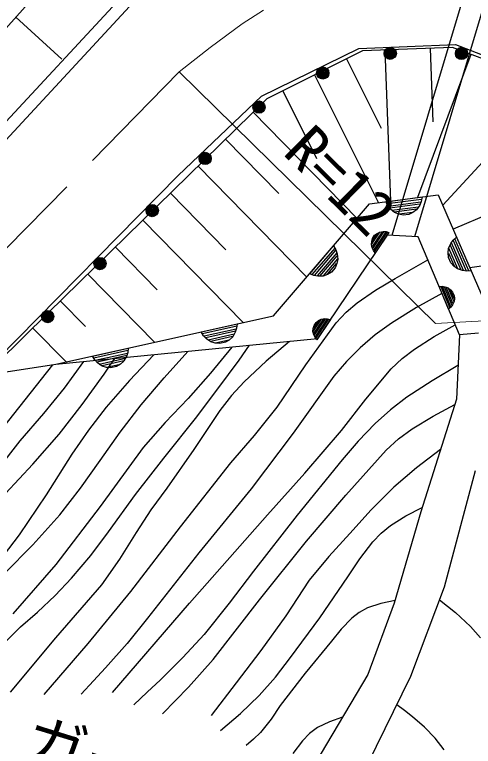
# Model space of a CAD drawing. Units: millimetres, scale not verified. Extents: x 40000 to 680000, y 20000 to 380000.
# Drawn here: x 431009 to 449744, y 272554 to 302405 of the extents above; entities that cross this region are included whole.
import ezdxf
from ezdxf.enums import TextEntityAlignment as Align

# ---------------------------------------------------------------- set-up
doc = ezdxf.new("R2010")
doc.units = ezdxf.units.MM
doc.header["$LTSCALE"] = 1000
doc.linetypes.add('CHAIN', pattern=[18.5, 12, -1.5, 3.5, -1.5])
for name, color, linetype, lineweight in [('M-BGD', 7, 'Continuous', 25), ('M-BMK', 2, 'CHAIN', 13), ('M-STR-HTXT', 7, 'Continuous', 13)]:
    doc.layers.add(name, color=color, linetype=linetype, lineweight=lineweight)
doc.styles.add('ＭＳ ゴシック', font='')
doc.styles.get('ＭＳ ゴシック').set_extended_font_data('MS Gothic')

msp = doc.modelspace()

# ---------------------------------------------------------------- linework, layer by layer
at = {"layer": 'M-BGD'}
for p, q in [((452253, 312870), (446418, 293399)), ((453148, 312723), (447341, 293345)), ((419550, 289493), (435522, 307270)), ((419785, 286312), (436237, 304059)), ((436579, 303694), (419937, 285727)), ((431061, 302305), (432931, 300587)), ((441094, 299078), (445065, 301022)), ((445212, 300926), (441308, 298974)), ((445065, 301022), (449019, 301186)), ((448895, 301059), (445212, 300926)), ((446133, 300960), (446356, 294794)), ((447974, 301026), (448082, 298032)), ((451868, 299950), (448895, 301059)), ((449019, 301186), (451819, 300088)), ((444562, 300601), (445979, 297767)), ((449638, 300782), (447458, 294941)), ((443260, 299950), (445871, 294729)), ((441959, 299299), (443341, 296534)), ((452688, 299196), (448494, 294631)), ((441308, 298974), (432378, 290234)), ((437689, 295839), (441094, 299078)), ((440746, 298424), (444995, 294084)), ((439622, 297324), (441794, 295106)), ((438499, 296223), (442936, 291692)), ((455292, 296325), (448917, 293658)), ((429123, 287163), (437689, 295839)), ((437375, 295123), (439641, 292809)), ((445508, 294681), (448311, 295054)), ((446166, 294768), (447653, 294967)), ((447653, 294967), (447616, 294788)), ((448311, 295054), (450403, 290233)), ((441585, 290122), (445508, 294681)), ((446245, 294605), (446166, 294768)), ((447628, 294869), (446216, 294680)), ((446265, 294592), (447603, 294771)), ((447560, 294670), (446337, 294507)), ((447550, 294631), (447427, 294448)), ((447616, 294788), (447550, 294631)), ((446353, 294472), (446245, 294605)), ((446520, 294327), (446353, 294472)), ((446416, 294423), (447498, 294568)), ((447421, 294463), (446522, 294343)), ((446709, 294273), (447263, 294347)), ((447275, 294337), (447108, 294258)), ((447427, 294448), (447275, 294337)), ((446695, 294260), (446520, 294327)), ((446878, 294228), (446695, 294260)), ((447108, 294258), (446878, 294228)), ((436251, 294023), (440342, 289845)), ((445589, 293027), (445927, 293529)), ((445809, 293467), (445601, 293158)), ((446013, 293546), (445607, 292943)), ((445631, 292866), (446090, 293549)), ((446165, 293547), (445662, 292800)), ((445700, 292745), (446230, 293533)), ((445712, 293403), (445809, 293479)), ((446296, 293519), (445738, 292689)), ((445809, 293479), (445920, 293537)), ((445920, 293537), (446065, 293556)), ((446065, 293556), (446180, 293552)), ((446180, 293552), (446296, 293519)), ((446223, 293410), (443384, 289188)), ((445579, 293031), (445591, 293155)), ((445591, 293155), (445625, 293274)), ((445625, 293274), (445712, 293403)), ((447494, 293336), (446223, 293410)), ((449175, 289338), (447494, 293336)), ((448824, 293071), (448922, 293211)), ((448916, 293188), (449453, 291950)), ((448922, 293211), (449058, 293332)), ((449554, 291953), (448987, 293260)), ((449058, 293332), (449655, 291956)), ((435128, 292922), (436831, 291183)), ((443058, 291833), (444036, 292970)), ((444083, 292880), (443153, 291800)), ((444036, 292970), (444128, 292812)), ((445616, 292888), (445579, 293031)), ((445665, 292786), (445616, 292888)), ((448714, 292684), (448731, 292871)), ((448731, 292871), (448824, 293071)), ((449107, 292041), (448746, 292873)), ((448795, 292997), (449229, 291996)), ((449345, 291964), (448854, 293096)), ((456483, 293024), (449602, 292078)), ((443249, 291768), (444129, 292791)), ((444164, 292687), (443359, 291752)), ((443474, 291742), (444186, 292569)), ((444128, 292812), (444182, 292651)), ((444182, 292651), (444212, 292433)), ((445738, 292689), (445665, 292786)), ((448733, 292499), (448714, 292684)), ((448730, 292674), (448953, 292162)), ((444198, 292440), (443606, 291752)), ((443792, 291824), (444157, 292248)), ((444172, 292249), (444100, 292079)), ((444212, 292433), (444172, 292249)), ((447212, 292023), (447884, 292408)), ((448825, 292286), (448733, 292499)), ((448947, 292147), (448825, 292286)), ((444100, 292079), (443948, 291902)), ((446548, 291639), (447212, 292023)), ((449095, 292031), (448947, 292147)), ((449305, 291963), (449095, 292031)), ((449473, 291942), (449305, 291963)), ((449655, 291956), (449473, 291942)), ((434004, 291822), (436728, 289040)), ((443225, 291763), (443058, 291833)), ((443395, 291736), (443225, 291763)), ((443615, 291739), (443395, 291736)), ((443791, 291806), (443615, 291739)), ((443948, 291902), (443791, 291806)), ((445753, 291165), (446548, 291639)), ((445004, 290648), (445753, 291165)), ((448344, 291314), (448465, 291322)), ((448731, 290392), (448344, 291314)), ((448411, 291315), (448779, 290440)), ((448465, 291322), (448577, 291307)), ((448827, 290487), (448478, 291317)), ((448550, 291306), (448869, 290548)), ((448577, 291307), (448717, 291259)), ((448910, 290614), (448627, 291284)), ((448708, 291253), (448943, 290696)), ((448717, 291259), (448815, 291181)), ((448955, 290828), (448811, 291171)), ((448815, 291181), (448895, 291088)), ((448895, 291088), (448955, 290945)), ((448461, 291034), (447415, 290455)), ((448966, 290822), (448953, 290697)), ((448955, 290945), (448966, 290822)), ((432880, 290722), (433900, 289680)), ((444550, 290264), (445004, 290648)), ((447415, 290455), (446399, 289824)), ((448823, 290471), (448731, 290392)), ((448889, 290565), (448823, 290471)), ((448953, 290697), (448889, 290565)), ((432378, 290234), (430071, 287971)), ((444136, 289835), (444550, 290264)), ((432698, 288142), (441585, 290122)), ((443201, 289476), (443538, 289978)), ((443421, 289915), (443213, 289606)), ((443625, 289995), (443219, 289391)), ((443243, 289315), (443702, 289997)), ((443776, 289996), (443274, 289249)), ((443312, 289193), (443842, 289982)), ((443323, 289851), (443420, 289928)), ((443908, 289968), (443350, 289138)), ((443420, 289928), (443531, 289986)), ((443531, 289986), (443677, 290005)), ((443677, 290005), (443791, 290001)), ((443791, 290001), (443908, 289968)), ((431756, 289621), (433114, 288235)), ((438631, 289464), (440096, 289791)), ((440079, 289691), (438688, 289381)), ((438745, 289298), (440063, 289591)), ((440074, 289609), (440022, 289448)), ((440096, 289791), (440074, 289609)), ((442902, 288124), (444136, 289835)), ((443191, 289480), (443202, 289604)), ((443202, 289604), (443237, 289723)), ((443237, 289723), (443323, 289851)), ((446399, 289824), (445737, 289339)), ((448145, 289273), (449002, 289748)), ((438724, 289308), (438631, 289464)), ((438843, 289185), (438724, 289308)), ((440029, 289487), (438824, 289219)), ((438911, 289142), (439976, 289380)), ((439908, 289269), (439023, 289071)), ((440022, 289448), (439915, 289255)), ((443228, 289337), (443191, 289480)), ((443277, 289235), (443228, 289337)), ((445737, 289339), (445114, 288806)), ((447335, 288760), (448145, 289273)), ((449175, 289338), (449048, 286716)), ((449959, 289413), (449175, 289338)), ((432698, 288142), (443384, 289188)), ((439022, 289056), (438843, 289185)), ((439203, 289004), (439022, 289056)), ((439387, 288987), (439203, 289004)), ((439215, 289018), (439760, 289140)), ((439614, 289038), (439387, 288987)), ((439774, 289131), (439614, 289038)), ((439915, 289255), (439774, 289131)), ((442228, 289075), (441283, 288273)), ((443350, 289138), (443277, 289235)), ((434188, 288474), (435652, 288800)), ((435636, 288701), (434245, 288391)), ((435652, 288800), (435631, 288619)), ((437111, 287588), (438080, 288669)), ((439882, 288846), (439012, 287780)), ((440177, 288315), (440607, 288916)), ((445114, 288806), (444556, 288249)), ((446841, 288378), (447335, 288760)), ((434280, 288318), (434188, 288474)), ((434302, 288307), (435619, 288601)), ((435585, 288497), (434381, 288229)), ((434467, 288152), (435532, 288390)), ((434887, 288058), (435108, 288378)), ((435578, 288457), (435472, 288265)), ((435631, 288619), (435578, 288457)), ((436694, 288533), (435695, 287481)), ((446387, 287952), (446841, 288378)), ((429772, 284588), (432569, 288123)), ((429837, 287716), (432698, 288142)), ((433820, 288252), (433028, 287173)), ((434400, 288195), (434280, 288318)), ((434579, 288066), (434400, 288195)), ((435465, 288278), (434579, 288081)), ((434759, 288014), (434579, 288066)), ((434771, 288028), (435317, 288149)), ((435330, 288141), (435170, 288048)), ((435472, 288265), (435330, 288141)), ((439750, 287723), (440177, 288315)), ((441283, 288273), (440377, 287426)), ((441732, 286398), (442902, 288124)), ((444556, 288249), (444042, 287651)), ((449114, 288090), (448058, 287468)), ((434664, 287738), (434887, 288058)), ((434943, 287997), (434759, 288014)), ((435170, 288048), (434943, 287997)), ((439012, 287780), (438090, 286746)), ((445350, 286722), (446387, 287952)), ((433770, 286499), (434664, 287738)), ((435695, 287481), (434742, 286390)), ((436172, 286484), (437111, 287588)), ((438450, 286001), (439750, 287723)), ((444042, 287651), (442379, 285334)), ((448058, 287468), (447031, 286794)), ((433028, 287173), (432191, 286133)), ((440377, 287426), (439859, 286863)), ((438090, 286746), (437152, 285766)), ((439859, 286863), (439387, 286261)), ((444354, 285446), (445350, 286722)), ((447031, 286794), (446362, 286284)), ((449048, 286716), (447593, 282127)), ((432828, 285296), (433770, 286499)), ((434742, 286390), (434024, 285453)), ((435313, 285369), (436172, 286484)), ((440808, 285236), (441732, 286398)), ((446362, 286284), (445726, 285722)), ((448096, 286026), (448981, 286503)), ((432191, 286133), (431227, 285016)), ((437102, 284317), (438450, 286001)), ((439387, 286261), (438331, 284659)), ((447246, 285505), (448096, 286026)), ((437152, 285766), (436260, 284747)), ((445726, 285722), (445036, 285003)), ((434024, 285453), (433349, 284472)), ((442863, 283703), (444354, 285446)), ((446689, 285093), (447246, 285505)), ((431752, 284062), (432828, 285296)), ((434503, 284217), (435313, 285369)), ((439842, 284118), (440808, 285236)), ((442379, 285334), (440672, 283059)), ((446177, 284639), (446689, 285093)), ((431227, 285016), (430309, 283860)), ((445036, 285003), (444389, 284242)), ((436260, 284747), (434505, 282344)), ((438331, 284659), (437223, 283090)), ((444533, 282804), (446177, 284639)), ((448399, 284668), (447424, 283919)), ((433349, 284472), (432299, 282809)), ((433706, 283090), (434503, 284217)), ((435948, 282824), (437102, 284317)), ((444389, 284242), (442549, 281990)), ((430630, 282868), (431752, 284062)), ((437778, 281514), (439842, 284118)), ((447424, 283919), (446490, 283126)), ((441333, 282006), (442863, 283703)), ((448563, 279067), (449832, 283806)), ((432862, 281999), (433706, 283090)), ((437223, 283090), (436576, 282203)), ((440672, 283059), (438537, 280447)), ((446490, 283126), (445574, 282208)), ((432299, 282809), (431200, 281182)), ((434846, 281301), (435948, 282824)), ((442935, 280931), (444533, 282804)), ((434505, 282344), (432695, 279967)), ((436576, 282203), (435972, 281273)), ((445574, 282208), (444699, 281244)), ((447593, 282127), (446511, 278396)), ((446985, 281955), (447649, 282304)), ((431746, 280778), (432862, 281999)), ((438145, 278398), (441333, 282006)), ((442549, 281990), (440759, 279705)), ((446357, 281565), (446985, 281955)), ((435761, 278872), (437778, 281514)), ((445974, 281257), (446357, 281565)), ((434115, 280338), (434846, 281301)), ((435972, 281273), (435291, 280193)), ((444699, 281244), (443844, 280306)), ((445631, 280904), (445974, 281257)), ((431200, 281182), (430050, 279725)), ((441005, 278533), (442935, 280931)), ((445100, 280202), (445631, 280904)), ((430593, 279605), (431746, 280778)), ((433337, 279414), (434115, 280338)), ((438537, 280447), (436442, 277788)), ((443844, 280306), (443040, 279333)), ((435291, 280193), (434561, 279148)), ((444618, 279464), (445100, 280202)), ((432695, 279967), (430942, 277966)), ((440759, 279705), (439775, 278395)), ((432665, 278703), (433337, 279414)), ((443472, 277802), (444618, 279464)), ((434561, 279148), (432672, 276979)), ((443040, 279333), (442081, 277885)), ((434012, 276754), (435761, 278872)), ((447183, 275411), (448563, 279067)), ((431949, 278033), (432665, 278703)), ((439120, 276093), (441005, 278533)), ((448361, 278533), (449016, 278012)), ((435006, 274753), (438145, 278398)), ((439775, 278395), (438745, 277123)), ((445964, 278381), (445417, 278200)), ((446511, 278396), (445429, 275486)), ((446543, 278507), (445964, 278381)), ((431252, 277431), (431949, 278033)), ((445085, 278021), (444777, 277784)), ((445417, 278200), (445085, 278021)), ((449016, 278012), (449630, 277447)), ((436442, 277788), (435607, 276756)), ((442081, 277885), (441067, 276464)), ((442281, 276180), (443472, 277802)), ((444777, 277784), (444347, 277340)), ((430609, 276797), (431252, 277431)), ((444347, 277340), (443950, 276843)), ((449630, 277447), (450032, 276987)), ((438745, 277123), (437874, 276175)), ((432672, 276979), (430828, 274769)), ((432216, 274674), (434012, 276754)), ((435607, 276756), (434725, 275762)), ((443950, 276843), (442869, 275539)), ((441067, 276464), (440054, 275143)), ((437874, 276175), (436961, 275269)), ((441661, 275381), (442281, 276180)), ((438105, 274968), (439120, 276093)), ((434725, 275762), (434228, 275227)), ((442869, 275539), (441859, 274225)), ((434228, 275227), (433721, 274688)), ((436961, 275269), (436425, 274763)), ((441002, 274629), (441661, 275381)), ((445429, 275486), (443079, 271531)), ((445392, 271755), (447183, 275411)), ((437045, 273883), (438105, 274968)), ((440054, 275143), (439037, 273813)), ((436425, 274763), (435878, 274253)), ((440230, 273893), (441002, 274629)), ((441859, 274225), (441481, 273659)), ((446937, 274012), (446616, 274254)), ((439423, 273206), (440230, 273893)), ((444392, 273741), (443869, 273557)), ((447254, 273765), (446937, 274012)), ((447746, 273343), (447254, 273765)), ((441481, 273659), (441051, 273125)), ((443869, 273557), (443384, 273321)), ((443384, 273321), (443056, 273078)), ((448185, 272889), (447746, 273343)), ((440766, 272847), (440466, 272583)), ((441051, 273125), (440766, 272847)), ((443056, 273078), (442764, 272786)), ((448551, 272410), (448185, 272889)), ((442764, 272786), (442364, 272265))]:
    msp.add_line(p, q, dxfattribs=at)
for centre, radius in [((446350, 300826), 249), ((446350, 300826), 220), ((446350, 300826), 191), ((446350, 300826), 161), ((446350, 300826), 132), ((446350, 300826), 97.5), ((449261, 300824), 249), ((449261, 300824), 220), ((449261, 300824), 191), ((449261, 300824), 161), ((449261, 300824), 132), ((449261, 300824), 97.5), ((446350, 300826), 67.5), ((446350, 300826), 38.7), ((446350, 300826), 7.5), ((449261, 300824), 67.5), ((449261, 300824), 38.7), ((449261, 300824), 7.5), ((443591, 300023), 249), ((443591, 300023), 220), ((443591, 300023), 191), ((443591, 300023), 161), ((443591, 300023), 132), ((443591, 300023), 97.5), ((443591, 300023), 67.5), ((443591, 300023), 38.7), ((443591, 300023), 7.5), ((440989, 298635), 249), ((440989, 298635), 220), ((440989, 298635), 191), ((440989, 298635), 161), ((440989, 298635), 132), ((440989, 298635), 97.5), ((440989, 298635), 67.5), ((440989, 298635), 38.7), ((440989, 298635), 7.5), ((438788, 296540), 249), ((438788, 296540), 220), ((438788, 296540), 191), ((438788, 296540), 161), ((438788, 296540), 132), ((438788, 296540), 97.5), ((438788, 296540), 67.5), ((438788, 296540), 38.7), ((438788, 296540), 7.5), ((436630, 294412), 249), ((436630, 294412), 220), ((436630, 294412), 191), ((436630, 294412), 161), ((436630, 294412), 132), ((436630, 294412), 97.5), ((436630, 294412), 67.5), ((436630, 294412), 38.7), ((436630, 294412), 7.5), ((434495, 292249), 249), ((434495, 292249), 220), ((434495, 292249), 191), ((434495, 292249), 161), ((434495, 292249), 132), ((434495, 292249), 97.5), ((434495, 292249), 67.5), ((434495, 292249), 38.7), ((434495, 292249), 7.5), ((432359, 290086), 249), ((432359, 290086), 220), ((432359, 290086), 191), ((432359, 290086), 161), ((432359, 290086), 132), ((432359, 290086), 97.5), ((432359, 290086), 67.5), ((432359, 290086), 38.7), ((432359, 290086), 7.5)]:
    msp.add_circle(centre, radius, dxfattribs=at)
at = {"layer": 'M-BMK'}
for p, q in [((440302, 302028), (441169, 302593)), ((438998, 301069), (440302, 302028)), ((437733, 300065), (438998, 301069)), ((421245, 283246), (437733, 300065))]:
    msp.add_line(p, q, dxfattribs=at)
at = {"layer": 'M-STR-HTXT'}
for p, q in [((437733, 300065), (448198, 289805)), ((448198, 289805), (459160, 290425))]:
    msp.add_line(p, q, dxfattribs=at)

# ---------------------------------------------------------------- texts
at = {"layer": 'M-STR-HTXT', "style": 'ＭＳ ゴシック'}
for s, rotation, p in [('R=12', 315.57, (441523, 296349)), ('ガードレール', 342.9, (431067, 271558))]:
    msp.add_text(s, height=1833, rotation=rotation, dxfattribs=at).set_placement(p, align=Align.BOTTOM_LEFT)

doc.saveas('drawing.dxf')
